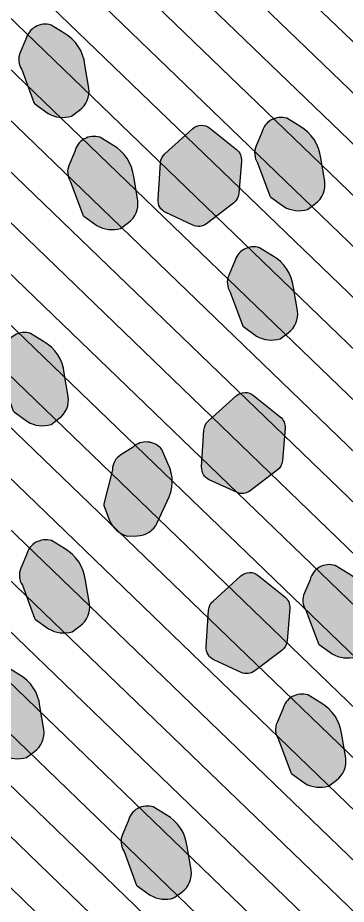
# Model space of a CAD drawing. Header units: millimetres. Extents: x 60.6 to 115.2, y 47.4 to 73.6.
# Drawn here: x 77.909 to 78.192, y 63.387 to 64.152 of the extents above; entities that cross this region are included whole.
import ezdxf

# ---------------------------------------------------------------- set-up
doc = ezdxf.new("R2010")
doc.units = ezdxf.units.MM
doc.layers.add('hatch 3', color=7, linetype='Continuous', true_color=0x57792a)
doc.layers.add('kamni', color=250, linetype='Continuous')

msp = doc.modelspace()

# ---------------------------------------------------------------- hatches: boundary and pattern name
at = {"layer": 'hatch 3', "linetype": 'Continuous'}
h = msp.add_hatch(dxfattribs=at)
h.set_pattern_fill('ANSI31', color=41, scale=0.01, angle=91, style=0)
h.set_pattern_definition([(136, (679.4135977810487, -569.1557750629456), (-0.02205540326207316, -0.02283903866075217), [])])
h.paths.add_polyline_path([(77.89544788247952, 63.02859130913032), (77.2388352216409, 63.91112165627226), (78.12136556878295, 64.56773431711088), (78.77797822962145, 63.68520396996894)])
at = {"layer": 'kamni', "linetype": 'ByBlock', "ltscale": 2}
h = msp.add_hatch(color=256, dxfattribs=at)
h.set_gradient(color1=(130, 130, 130), color2=(64, 64, 64), one_color=1, tint=0.25, name='INVSPHERICAL')
edge = h.paths.add_edge_path()
edge.add_line((77.95579006398805, 64.06734965734734), (77.96258926573068, 64.07248099653009))
edge.add_arc((77.95121908048077, 64.08848491323806), 0.01963177176449317, 305.3923721687674, 368.8351000331015)
edge.add_line((77.97061791097019, 64.091500180764), (77.96716715903506, 64.1116798381687))
edge.add_arc((77.93171216851465, 64.10801181880163), 0.03564422420083402, 5.906559589786766, 60.58350178073758)
edge.add_line((77.94921899311407, 64.1390605194398), (77.93803755552415, 64.14595597820346))
edge.add_arc((77.93294349281393, 64.12970036572062), 0.0170350935450251, 72.60044114783192, 166.4045270068023)
edge.add_line((77.91638572980605, 64.13370472537792), (77.91149565142678, 64.12228453747468))
edge.add_arc((77.92565769432315, 64.11608543286718), 0.01545937763732717, 156.3597199373562, 213.648947996716)
edge.add_line((77.91278856366296, 64.10751934665552), (77.9232861634855, 64.07911705542313))
edge.add_arc((77.92570862694129, 64.07993381571816), 0.002556448038621741, 198.6321018787561, 234.2104863483453)
edge.add_line((77.92421359254956, 64.077860099551), (77.93543202249919, 64.06977223340948))
edge.add_arc((77.94837239950459, 64.09176591557684), 0.0255181388882699, 239.5288099975184, 286.8987927333759)
h = msp.add_hatch(color=256, dxfattribs=at)
h.set_gradient(color1=(130, 130, 130), color2=(64, 64, 64), one_color=1, tint=0.25, name='INVSPHERICAL')
edge = h.paths.add_edge_path()
edge.add_line((78.15909041361135, 63.98688179439046), (78.16588961535399, 63.99201313357275))
edge.add_arc((78.15451943010362, 64.00801705028096), 0.0196317717649419, 305.392372169465, 368.8351000335534)
edge.add_line((78.1739182605935, 64.01103231780712), (78.17046750865836, 64.03121197521182))
edge.add_arc((78.13501251813841, 64.02754395584452), 0.03564422420040508, 5.906559590225536, 60.58350178119481)
edge.add_line((78.15251934273738, 64.05859265648246), (78.14133790514745, 64.06548811524613))
edge.add_arc((78.13624384243701, 64.04923250276352), 0.01703509354487612, 72.60044114687348, 166.4045270058792)
edge.add_line((78.11968607942936, 64.05323686242104), (78.11479600105008, 64.0418166745178))
edge.add_arc((78.12895804394645, 64.0356175699103), 0.01545937763732717, 156.3597199373562, 213.648947996716)
edge.add_line((78.11608891328626, 64.02705148369864), (78.1265865131088, 63.99864919246625))
edge.add_arc((78.12900897656459, 63.99946595276128), 0.002556448038621741, 198.6321018787561, 234.2104863483453)
edge.add_line((78.12751394217287, 63.99739223659412), (78.1387323721226, 63.9893043704526))
edge.add_arc((78.15167274912801, 64.01129805261985), 0.02551813888817191, 239.5288099973889, 286.8987927332059)
h = msp.add_hatch(color=256, dxfattribs=at)
h.set_gradient(color1=(130, 130, 130), color2=(163, 163, 163), centered=1, one_color=1, tint=0.6399999856948853, name='SPHERICAL')
edge = h.paths.add_edge_path()
edge.add_line((78.10214783649144, 64.02858752133193), (78.09988367693938, 64.00050643246254))
edge.add_arc((78.08840094166032, 64.00143227777903), 0.01151999995829113, 307.2414973704428, 355.39025156837505, ccw=False)
edge.add_line((78.09537256749127, 63.99226130006059), (78.07205509907817, 63.97453574561746))
edge.add_arc((78.06508347321414, 63.98370672338274), 0.01152000001559035, 244.97052524652912, 307.2414973604518, ccw=False)
edge.add_line((78.06020954046949, 63.97326856358518), (78.03686712754802, 63.98416793212641))
edge.add_arc((78.04174106030575, 63.99460609189396), 0.01151999999391073, 176.3479944034461, 244.9705251244554, ccw=False)
edge.add_line((78.03024445369567, 63.99533987409154), (78.03226770376887, 64.02703934989154))
edge.add_arc((78.04376431038418, 64.02630556770555), 0.0115199999984231, 132.0214219802031, 176.3479944626598, ccw=False)
edge.add_line((78.03605272550658, 64.0348637134532), (78.06007077380855, 64.05650592709458))
edge.add_arc((78.0677823586825, 64.04794778134419), 0.01151999999796497, 51.14496387606118, 132.0214219576772, ccw=False)
edge.add_line((78.07500945515278, 64.05691881676717), (78.09789219763945, 64.038484402113))
edge.add_arc((78.0906651011536, 64.02951336667536), 0.01152000001906038, -4.609748541704789, 51.14496386149659, ccw=False)
h = msp.add_hatch(color=256, dxfattribs=at)
h.set_gradient(color1=(130, 130, 130), color2=(64, 64, 64), one_color=1, tint=0.25, name='INVSPHERICAL')
edge = h.paths.add_edge_path()
edge.add_line((77.9979195525483, 63.97053679972464), (78.00471875429093, 63.97566813890739))
edge.add_arc((77.9933485690409, 63.99167205561525), 0.01963177176446633, 305.39237216923, 368.8351000334294)
edge.add_line((78.01274739953033, 63.99468732314131), (78.0092966475953, 64.014866980546))
edge.add_arc((77.9738416570749, 64.01119896117893), 0.03564422420083402, 5.906559589786766, 60.58350178073758)
edge.add_line((77.99134848167432, 64.0422476618171), (77.98016704408428, 64.04914312058077))
edge.add_arc((77.97507298137384, 64.03288750809827), 0.01703509354476763, 72.60044114675912, 166.404527006161)
edge.add_line((77.9585152183663, 64.03689186775568), (77.95362513998703, 64.02547167985199))
edge.add_arc((77.9677871828834, 64.01927257524437), 0.01545937763737276, 156.3597199369703, 213.6489479961318)
edge.add_line((77.95491805222309, 64.01070648903283), (77.96541565204575, 63.98230419780043))
edge.add_arc((77.96783811550154, 63.98312095809547), 0.002556448038621741, 198.6321018787561, 234.2104863483453)
edge.add_line((77.96634308110981, 63.98104724192831), (77.97756151105943, 63.97295937578679))
edge.add_arc((77.99050188806484, 63.99495305795415), 0.0255181388882699, 239.5288099975184, 286.8987927333759)
h = msp.add_hatch(color=256, dxfattribs=at)
h.set_gradient(color1=(130, 130, 130), color2=(64, 64, 64), one_color=1, tint=0.25, name='INVSPHERICAL')
edge = h.paths.add_edge_path()
edge.add_line((78.13555665853426, 63.87516217764755), (78.14235586024631, 63.88029351678028))
edge.add_arc((78.1309856749715, 63.89629743347598), 0.01963177176890384, 305.3923722487573, 368.8351001129976)
edge.add_line((78.15038450546115, 63.89931270102966), (78.14693375355648, 63.91949235848392))
edge.add_arc((78.11147876306882, 63.9158243390624), 0.03564422417386991, 5.906559682272529, 60.58350187326226)
edge.add_line((78.12898558760492, 63.94687303970545), (78.11780415007024, 63.95376849850322))
edge.add_arc((78.11271008734809, 63.93751288597775), 0.01703509358927651, 72.60044115239825, 166.4045270116866)
edge.add_line((78.0961523242969, 63.94151724564404), (78.0912622459424, 63.93009705772533))
edge.add_arc((78.10542428880865, 63.92389795317047), 0.01545937758862131, 156.3597200712953, 213.6489481306258)
edge.add_line((78.09255515820905, 63.91533186695574), (78.10305275797634, 63.88692957568878))
edge.add_arc((78.10547522146794, 63.88774633601486), 0.002556448082472068, 198.6321022814706, 234.2104867513443)
edge.add_line((78.10398018706519, 63.88567261980165), (78.11519861699014, 63.87758475367514))
edge.add_arc((78.12813899398373, 63.89957843592276), 0.02551813895145151, 239.5288101117863, 286.8987928476483)
h = msp.add_hatch(color=256, dxfattribs=at)
h.set_gradient(color1=(130, 130, 130), color2=(64, 64, 64), one_color=1, tint=0.25, name='INVSPHERICAL')
edge = h.paths.add_edge_path()
edge.add_line((77.9380444028659, 63.80126764279453), (77.94484360457807, 63.80639898192726))
edge.add_arc((77.9334734193036, 63.82240289862261), 0.01963177176842827, 305.3923722485224, 368.8351001128735)
edge.add_line((77.95287224979279, 63.82541816617618), (77.94942149788812, 63.8455978236309))
edge.add_arc((77.91396650740091, 63.84192980420914), 0.03564422417344097, 5.9065596827113, 60.58350187371948)
edge.add_line((77.93147333193656, 63.87297850485197), (77.92029189440188, 63.8798739636502))
edge.add_arc((77.91519783167996, 63.8636183511245), 0.01703509358942549, 72.60044115335668, 166.4045270125197)
edge.add_line((77.89864006862865, 63.86762271079056), (77.89374999027405, 63.85620252287185))
edge.add_arc((77.90791203314018, 63.85000341831699), 0.01545937758851716, 156.3597200711264, 213.6489481308593)
edge.add_line((77.8950429025407, 63.84143733210226), (77.9055405023081, 63.81303504083576))
edge.add_arc((77.90796296580038, 63.8138518011616), 0.002556448083045796, 198.6321022717574, 234.2104867419233)
edge.add_line((77.90646793139695, 63.81177808494817), (77.91768636132178, 63.80369021882166))
edge.add_arc((77.93062673831491, 63.82568390106951), 0.02551813895141688, 239.5288101129252, 286.8987928487737)
h = msp.add_hatch(color=256, dxfattribs=at)
h.set_gradient(color1=(130, 130, 130), color2=(163, 163, 163), centered=1, one_color=1, tint=0.6399999856948853, name='SPHERICAL')
edge = h.paths.add_edge_path()
edge.add_line((78.13975502402741, 63.79800551352002), (78.13749086447547, 63.76992442465064))
edge.add_arc((78.1260081291964, 63.77085026996724), 0.01151999995830027, 307.2414973696505, 355.39025156781145, ccw=False)
edge.add_line((78.13297975502724, 63.76167929224869), (78.10966228661414, 63.74395373780555))
edge.add_arc((78.10269066075011, 63.75312471557083), 0.01152000001559035, 244.97052524652912, 307.2414973604518, ccw=False)
edge.add_line((78.09781672800545, 63.74268655577328), (78.07447431508399, 63.75358592431451))
edge.add_arc((78.07934824784172, 63.76402408408217), 0.01151999999401374, 176.3479944040464, 244.9705251246946, ccw=False)
edge.add_line((78.06785164123153, 63.76475786627964), (78.06987489130495, 63.79645734207963))
edge.add_arc((78.08137149792026, 63.79572355989376), 0.01151999999841586, 132.0214219810017, 176.3479944632241, ccw=False)
edge.add_line((78.07365991304255, 63.8042817056413), (78.09767796134452, 63.82592391928267))
edge.add_arc((78.10538954621848, 63.81736577353229), 0.01151999999796497, 51.144963875620874, 132.0214219576772, ccw=False)
edge.add_line((78.11261664268886, 63.82633680895526), (78.13549938517542, 63.8079023943011))
edge.add_arc((78.12827228868957, 63.79893135886346), 0.01152000001906038, -4.609748541704789, 51.14496386149659, ccw=False)
h = msp.add_hatch(color=256, dxfattribs=at)
h.set_gradient(color1=(130, 130, 130), color2=(64, 64, 64), one_color=1, tint=0.25, name='INVSPHERICAL')
edge = h.paths.add_edge_path()
edge.add_line((78.00373739063673, 63.70477859617108), (78.01224663708945, 63.70516912159223))
edge.add_arc((78.01191144326242, 63.72479803162094), 0.01963177179514093, 270.9783184654257, 334.4210463295151)
edge.add_line((78.02961912832131, 63.71632192675656), (78.03817726897341, 63.73491989683794))
edge.add_arc((78.0068547397351, 63.75193194771009), 0.0356442241150162, 331.4925058022542, 386.169447993388)
edge.add_line((78.03884520516624, 63.76765202513548), (78.0335179020476, 63.77966001156278))
edge.add_arc((78.02012825382974, 63.76912854761815), 0.01703509354876818, 38.18638721393869, 131.9904730733634)
edge.add_line((78.00873165649261, 63.78178998439876), (77.99824312410976, 63.77513233859577))
edge.add_arc((78.00642290991891, 63.76201428002798), 0.01545937762237998, 121.9456662774147, 179.2348943366117)
edge.add_line((77.99096491062619, 63.76222071243797), (77.98357306167611, 63.73285661329305))
edge.add_arc((77.98603314111415, 63.73216131783931), 0.002556448045520293, 164.218047265119, 199.7964317348159)
edge.add_line((77.98362777438535, 63.73129550174485), (77.98831168322965, 63.71828290218787))
edge.add_arc((78.01141732502833, 63.72911363311584), 0.02551813894787653, 205.1147562789811, 252.4847390148752)
h = msp.add_hatch(color=256, dxfattribs=at)
h.set_gradient(color1=(130, 130, 130), color2=(64, 64, 64), one_color=1, tint=0.25, name='INVSPHERICAL')
edge = h.paths.add_edge_path()
edge.add_line((77.95631044763752, 63.62237110579531), (77.96310964938016, 63.62750244497806))
edge.add_arc((77.95173946413013, 63.64350636168592), 0.01963177176446633, 305.39237216923, 368.8351000334294)
edge.add_line((77.97113829461955, 63.64652162921197), (77.96768754268453, 63.66670128661667))
edge.add_arc((77.93223255216412, 63.6630332672496), 0.03564422420083402, 5.906559589786766, 60.58350178073758)
edge.add_line((77.94973937676355, 63.69408196788777), (77.9385579391735, 63.70097742665143))
edge.add_arc((77.93346387646307, 63.68472181416894), 0.01703509354476763, 72.60044114675912, 166.404527006161)
edge.add_line((77.91690611345552, 63.68872617382635), (77.91201603507625, 63.67730598592266))
edge.add_arc((77.92617807797262, 63.67110688131504), 0.01545937763737276, 156.3597199369703, 213.6489479961318)
edge.add_line((77.91330894731232, 63.6625407951035), (77.92380654713497, 63.6341385038711))
edge.add_arc((77.92622901059076, 63.63495526416614), 0.002556448038621741, 198.6321018787561, 234.2104863483453)
edge.add_line((77.92473397619904, 63.63288154799898), (77.93595240614866, 63.62479368185745))
edge.add_arc((77.94889278315407, 63.64678736402482), 0.0255181388882699, 239.5288099975184, 286.8987927333759)
h = msp.add_hatch(color=256, dxfattribs=at)
h.set_gradient(color1=(130, 130, 130), color2=(64, 64, 64), one_color=1, tint=0.25, name='INVSPHERICAL')
edge = h.paths.add_edge_path()
edge.add_line((78.20069979241578, 63.60087215677765), (78.20749899415841, 63.60600349595995))
edge.add_arc((78.19612880890804, 63.62200741266815), 0.0196317717649419, 305.392372169465, 368.8351000335534)
edge.add_line((78.21552763939792, 63.62502268019432), (78.21207688746279, 63.64520233759902))
edge.add_arc((78.17662189694283, 63.64153431823172), 0.03564422420040508, 5.906559590225536, 60.58350178119481)
edge.add_line((78.1941287215418, 63.67258301886966), (78.18294728395188, 63.67947847763332))
edge.add_arc((78.17785322124143, 63.66322286515071), 0.01703509354487612, 72.60044114687348, 166.4045270058792)
edge.add_line((78.16129545823378, 63.66722722480824), (78.1564053798545, 63.655807036905))
edge.add_arc((78.17056742275088, 63.6496079322975), 0.01545937763732717, 156.3597199373562, 213.648947996716)
edge.add_line((78.15769829209069, 63.64104184608584), (78.16819589191323, 63.61263955485344))
edge.add_arc((78.17061835536902, 63.61345631514848), 0.002556448038621741, 198.6321018787561, 234.2104863483453)
edge.add_line((78.16912332097729, 63.61138259898132), (78.18034175092703, 63.6032947328398))
edge.add_arc((78.19328212793243, 63.62528841500705), 0.02551813888817191, 239.5288099973889, 286.8987927332059)
h = msp.add_hatch(color=256, dxfattribs=at)
h.set_gradient(color1=(130, 130, 130), color2=(163, 163, 163), centered=1, one_color=1, tint=0.6399999856948853, name='SPHERICAL')
edge = h.paths.add_edge_path()
edge.add_line((78.14375721529586, 63.64257788371913), (78.14149305574381, 63.61449679484974))
edge.add_arc((78.13001032046475, 63.61542264016623), 0.01151999995829113, 307.2414973704428, 355.39025156837505, ccw=False)
edge.add_line((78.13698194629569, 63.60625166244779), (78.1136644778826, 63.58852610800466))
edge.add_arc((78.10669285201857, 63.59769708576994), 0.01152000001559035, 244.97052524652912, 307.2414973604518, ccw=False)
edge.add_line((78.10181891927391, 63.58725892597238), (78.07847650635244, 63.59815829451361))
edge.add_arc((78.08335043911018, 63.60859645428116), 0.01151999999391073, 176.3479944034461, 244.9705251244554, ccw=False)
edge.add_line((78.0718538325001, 63.60933023647874), (78.07387708257329, 63.64102971227874))
edge.add_arc((78.0853736891886, 63.64029593009275), 0.0115199999984231, 132.0214219802031, 176.3479944626598, ccw=False)
edge.add_line((78.077662104311, 63.6488540758404), (78.10168015261297, 63.67049628948178))
edge.add_arc((78.10939173748693, 63.66193814373139), 0.01151999999796497, 51.14496387606118, 132.0214219576772, ccw=False)
edge.add_line((78.1166188339572, 63.67090917915436), (78.13950157644388, 63.6524747645002))
edge.add_arc((78.13227447995803, 63.64350372906256), 0.01152000001906038, -4.609748541704789, 51.14496386149659, ccw=False)
h = msp.add_hatch(color=256, dxfattribs=at)
h.set_gradient(color1=(130, 130, 130), color2=(64, 64, 64), one_color=1, tint=0.25, name='INVSPHERICAL')
edge = h.paths.add_edge_path()
edge.add_line((77.91700045346317, 63.51383104477497), (77.92379965520581, 63.51896238395727))
edge.add_arc((77.91242946995544, 63.53496630066547), 0.0196317717649419, 305.392372169465, 368.8351000335534)
edge.add_line((77.93182830044532, 63.53798156819164), (77.92837754851018, 63.55816122559634))
edge.add_arc((77.89292255799023, 63.55449320622904), 0.03564422420040508, 5.906559590225536, 60.58350178119481)
edge.add_line((77.9104293825892, 63.58554190686698), (77.89924794499927, 63.59243736563064))
edge.add_arc((77.89415388228883, 63.57618175314803), 0.01703509354487612, 72.60044114687348, 166.4045270058792)
edge.add_line((77.87759611928118, 63.58018611280556), (77.8727060409019, 63.56876592490232))
edge.add_arc((77.88686808379828, 63.56256682029482), 0.01545937763732717, 156.3597199373562, 213.648947996716)
edge.add_line((77.87399895313808, 63.55400073408316), (77.88449655296063, 63.52559844285076))
edge.add_arc((77.88691901641641, 63.5264152031458), 0.002556448038621741, 198.6321018787561, 234.2104863483453)
edge.add_line((77.88542398202469, 63.52434148697864), (77.89664241197443, 63.51625362083712))
edge.add_arc((77.90958278897983, 63.53824730300437), 0.02551813888817191, 239.5288099973889, 286.8987927332059)
h = msp.add_hatch(color=256, dxfattribs=at)
h.set_gradient(color1=(130, 130, 130), color2=(64, 64, 64), one_color=1, tint=0.25, name='INVSPHERICAL')
edge = h.paths.add_edge_path()
edge.add_line((78.17716603733868, 63.48915254003475), (78.18396523905074, 63.49428387916748))
edge.add_arc((78.17259505377592, 63.51028779586318), 0.01963177176890384, 305.3923722487573, 368.8351001129976)
edge.add_line((78.19199388426557, 63.51330306341686), (78.1885431323609, 63.53348272087112))
edge.add_arc((78.15308814187324, 63.5298147014496), 0.03564422417386991, 5.906559682272529, 60.58350187326226)
edge.add_line((78.17059496640934, 63.56086340209265), (78.15941352887467, 63.56775886089042))
edge.add_arc((78.15431946615251, 63.55150324836495), 0.01703509358927651, 72.60044115239825, 166.4045270116866)
edge.add_line((78.13776170310132, 63.55550760803123), (78.13287162474683, 63.54408742011253))
edge.add_arc((78.14703366761307, 63.53788831555767), 0.01545937758862131, 156.3597200712953, 213.6489481306258)
edge.add_line((78.13416453701348, 63.52932222934294), (78.14466213678077, 63.50091993807598))
edge.add_arc((78.14708460027236, 63.50173669840206), 0.002556448082472068, 198.6321022814706, 234.2104867513443)
edge.add_line((78.14558956586961, 63.49966298218885), (78.15680799579457, 63.49157511606234))
edge.add_arc((78.16974837278815, 63.51356879830996), 0.02551813895145151, 239.5288101117863, 286.8987928476483)
h = msp.add_hatch(color=256, dxfattribs=at)
h.set_gradient(color1=(130, 130, 130), color2=(64, 64, 64), one_color=1, tint=0.25, name='INVSPHERICAL')
edge = h.paths.add_edge_path()
edge.add_line((78.04395881178584, 63.39255197121656), (78.05075801349801, 63.39768331034929))
edge.add_arc((78.03938782822354, 63.41368722704465), 0.01963177176842827, 305.3923722485224, 368.8351001128735)
edge.add_line((78.05878665871273, 63.41670249459821), (78.05533590680807, 63.43688215205293))
edge.add_arc((78.01988091632086, 63.43321413263118), 0.03564422417344097, 5.9065596827113, 60.58350187371948)
edge.add_line((78.0373877408565, 63.46426283327401), (78.02620630332183, 63.47115829207223))
edge.add_arc((78.0211122405999, 63.45490267954654), 0.01703509358942549, 72.60044115335668, 166.4045270125197)
edge.add_line((78.0045544775486, 63.45890703921259), (77.99966439919399, 63.44748685129389))
edge.add_arc((78.01382644206012, 63.44128774673902), 0.01545937758851716, 156.3597200711264, 213.6489481308593)
edge.add_line((78.00095731146064, 63.43272166052429), (78.01145491122804, 63.40431936925779))
edge.add_arc((78.01387737472032, 63.40513612958364), 0.002556448083045796, 198.6321022717574, 234.2104867419233)
edge.add_line((78.01238234031689, 63.40306241337021), (78.02360077024173, 63.39497454724369))
edge.add_arc((78.03654114723486, 63.41696822949154), 0.02551813895141688, 239.5288101129252, 286.8987928487737)

# ---------------------------------------------------------------- linework, layer by layer
at = {"layer": 'kamni'}
for points in [[(77.95579006398805, 64.06734965734734), (77.96258926573068, 64.07248099653009, 0.2841157258522438), (77.97061791097019, 64.091500180764), (77.96716715903506, 64.1116798381687, 0.2432049483606517), (77.94921899311407, 64.1390605194398), (77.93803755552415, 64.14595597820346, 0.4337962987139013), (77.91638572980605, 64.13370472537792), (77.91149565142678, 64.12228453747468, 0.2553114715337171), (77.91278856366296, 64.10751934665552), (77.9232861634855, 64.07911705542313, 0.1564991940563422), (77.92421359254956, 64.077860099551), (77.93543202249919, 64.06977223340948, 0.2096850641670248)], [(78.15909041361135, 63.98688179439046), (78.16588961535399, 63.99201313357275, 0.2841157258522438), (78.1739182605935, 64.01103231780712), (78.17046750865836, 64.03121197521182, 0.2432049483606517), (78.15251934273738, 64.05859265648246), (78.14133790514745, 64.06548811524613, 0.4337962987139013), (78.11968607942936, 64.05323686242104), (78.11479600105008, 64.0418166745178, 0.2553114715337171), (78.11608891328626, 64.02705148369864), (78.1265865131088, 63.99864919246625, 0.1564991940563422), (78.12751394217287, 63.99739223659412), (78.1387323721226, 63.9893043704526, 0.2096850641670248)], [(77.9979195525483, 63.97053679972464), (78.00471875429093, 63.97566813890739, 0.2841157258522438), (78.01274739953033, 63.99468732314131), (78.0092966475953, 64.014866980546, 0.2432049483606517), (77.99134848167432, 64.0422476618171), (77.98016704408428, 64.04914312058077, 0.4337962987139013), (77.9585152183663, 64.03689186775568), (77.95362513998703, 64.02547167985199, 0.2553114715337171), (77.95491805222309, 64.01070648903283), (77.96541565204575, 63.98230419780043, 0.1564991940563422), (77.96634308110981, 63.98104724192831), (77.97756151105943, 63.97295937578679, 0.2096850641670248)], [(78.13555665853426, 63.87516217764755), (78.14235586024631, 63.88029351678028, 0.2841157258522438), (78.15038450546115, 63.89931270102966), (78.14693375355648, 63.91949235848392, 0.2432049483606517), (78.12898558760492, 63.94687303970545), (78.11780415007024, 63.95376849850322, 0.4337962987139013), (78.0961523242969, 63.94151724564404), (78.0912622459424, 63.93009705772533, 0.2553114715337171), (78.09255515820905, 63.91533186695574), (78.10305275797634, 63.88692957568878, 0.1564991940563422), (78.10398018706519, 63.88567261980165), (78.11519861699014, 63.87758475367514, 0.2096850641670248)], [(77.9380444028659, 63.80126764279453), (77.94484360457807, 63.80639898192726, 0.2841157258522438), (77.95287224979279, 63.82541816617618), (77.94942149788812, 63.8455978236309, 0.2432049483606517), (77.93147333193656, 63.87297850485197), (77.92029189440188, 63.8798739636502, 0.4337962987139013), (77.89864006862865, 63.86762271079056), (77.89374999027405, 63.85620252287185, 0.2553114715337171), (77.8950429025407, 63.84143733210226), (77.9055405023081, 63.81303504083576, 0.1564991940563422), (77.90646793139695, 63.81177808494817), (77.91768636132178, 63.80369021882166, 0.2096850641670248)], [(78.00373739063673, 63.70477859617108), (78.01224663708945, 63.70516912159223, 0.2841157258522438), (78.02961912832131, 63.71632192675656), (78.03817726897341, 63.73491989683794, 0.2432049483606517), (78.03884520516624, 63.76765202513548), (78.0335179020476, 63.77966001156278, 0.4337962987139013), (78.00873165649261, 63.78178998439876), (77.99824312410976, 63.77513233859577, 0.2553114715337171), (77.99096491062619, 63.76222071243797), (77.98357306167611, 63.73285661329305, 0.1564991940563422), (77.98362777438535, 63.73129550174485), (77.98831168322965, 63.71828290218787, 0.2096850641670248)], [(77.95631044763752, 63.62237110579531), (77.96310964938016, 63.62750244497806, 0.2841157258522438), (77.97113829461955, 63.64652162921197), (77.96768754268453, 63.66670128661667, 0.2432049483606517), (77.94973937676355, 63.69408196788777), (77.9385579391735, 63.70097742665143, 0.4337962987139013), (77.91690611345552, 63.68872617382635), (77.91201603507625, 63.67730598592266, 0.2553114715337171), (77.91330894731232, 63.6625407951035), (77.92380654713497, 63.6341385038711, 0.1564991940563422), (77.92473397619904, 63.63288154799898), (77.93595240614866, 63.62479368185745, 0.2096850641670248)], [(78.20069979241578, 63.60087215677765), (78.20749899415841, 63.60600349595995, 0.2841157258522438), (78.21552763939792, 63.62502268019432), (78.21207688746279, 63.64520233759902, 0.2432049483606517), (78.1941287215418, 63.67258301886966), (78.18294728395188, 63.67947847763332, 0.4337962987139013), (78.16129545823378, 63.66722722480824), (78.1564053798545, 63.655807036905, 0.2553114715337171), (78.15769829209069, 63.64104184608584), (78.16819589191323, 63.61263955485344, 0.1564991940563422), (78.16912332097729, 63.61138259898132), (78.18034175092703, 63.6032947328398, 0.2096850641670248)], [(77.91700045346317, 63.51383104477497), (77.92379965520581, 63.51896238395727, 0.2841157258522438), (77.93182830044532, 63.53798156819164), (77.92837754851018, 63.55816122559634, 0.2432049483606517), (77.9104293825892, 63.58554190686698), (77.89924794499927, 63.59243736563064, 0.4337962987139013), (77.87759611928118, 63.58018611280556), (77.8727060409019, 63.56876592490232, 0.2553114715337171), (77.87399895313808, 63.55400073408316), (77.88449655296063, 63.52559844285076, 0.1564991940563422), (77.88542398202469, 63.52434148697864), (77.89664241197443, 63.51625362083712, 0.2096850641670248)], [(78.17716603733868, 63.48915254003475), (78.18396523905074, 63.49428387916748, 0.2841157258522438), (78.19199388426557, 63.51330306341686), (78.1885431323609, 63.53348272087112, 0.2432049483606517), (78.17059496640934, 63.56086340209265), (78.15941352887467, 63.56775886089042, 0.4337962987139013), (78.13776170310132, 63.55550760803123), (78.13287162474683, 63.54408742011253, 0.2553114715337171), (78.13416453701348, 63.52932222934294), (78.14466213678077, 63.50091993807598, 0.1564991940563422), (78.14558956586961, 63.49966298218885), (78.15680799579457, 63.49157511606234, 0.2096850641670248)], [(78.04395881178584, 63.39255197121656), (78.05075801349801, 63.39768331034929, 0.2841157258522438), (78.05878665871273, 63.41670249459821), (78.05533590680807, 63.43688215205293, 0.2432049483606517), (78.0373877408565, 63.46426283327401), (78.02620630332183, 63.47115829207223, 0.4337962987139013), (78.0045544775486, 63.45890703921259), (77.99966439919399, 63.44748685129389, 0.2553114715337171), (78.00095731146064, 63.43272166052429), (78.01145491122804, 63.40431936925779, 0.1564991940563422), (78.01238234031689, 63.40306241337021), (78.02360077024173, 63.39497454724369, 0.2096850641670248)]]:
    msp.add_lwpolyline(points, format="xyb", close=True, dxfattribs=at)
at = {"layer": 'kamni', "linetype": 'ByBlock', "ltscale": 2}
for points in [[(78.10214783649144, 64.02858752133193), (78.09988367693938, 64.00050643246254, -0.213235042842403), (78.09537256749127, 63.99226130006059), (78.07205509907817, 63.97453574561746, -0.2785982335654852), (78.06020954046949, 63.97326856358518), (78.03686712754802, 63.98416793212641, -0.3087033563484225), (78.03024445369567, 63.99533987409154), (78.03226770376887, 64.02703934989154, -0.1958595006723922), (78.03605272550658, 64.0348637134532), (78.06007077380855, 64.05650592709458, -0.3683071794997488), (78.07500945515278, 64.05691881676717), (78.09789219763945, 64.038484402113, -0.248191503945889)], [(78.13975502402741, 63.79800551352002), (78.13749086447547, 63.76992442465064, -0.213235042842403), (78.13297975502724, 63.76167929224869), (78.10966228661414, 63.74395373780555, -0.2785982335654852), (78.09781672800545, 63.74268655577328), (78.07447431508399, 63.75358592431451, -0.3087033563484225), (78.06785164123153, 63.76475786627964), (78.06987489130495, 63.79645734207963, -0.1958595006723922), (78.07365991304255, 63.8042817056413), (78.09767796134452, 63.82592391928267, -0.3683071794997488), (78.11261664268886, 63.82633680895526), (78.13549938517542, 63.8079023943011, -0.248191503945889)], [(78.14375721529586, 63.64257788371913), (78.14149305574381, 63.61449679484974, -0.213235042842403), (78.13698194629569, 63.60625166244779), (78.1136644778826, 63.58852610800466, -0.2785982335654852), (78.10181891927391, 63.58725892597238), (78.07847650635244, 63.59815829451361, -0.3087033563484225), (78.0718538325001, 63.60933023647874), (78.07387708257329, 63.64102971227874, -0.1958595006723922), (78.077662104311, 63.6488540758404), (78.10168015261297, 63.67049628948178, -0.3683071794997488), (78.1166188339572, 63.67090917915436), (78.13950157644388, 63.6524747645002, -0.248191503945889)]]:
    msp.add_lwpolyline(points, format="xyb", close=True, dxfattribs=at)

doc.saveas('drawing.dxf')
